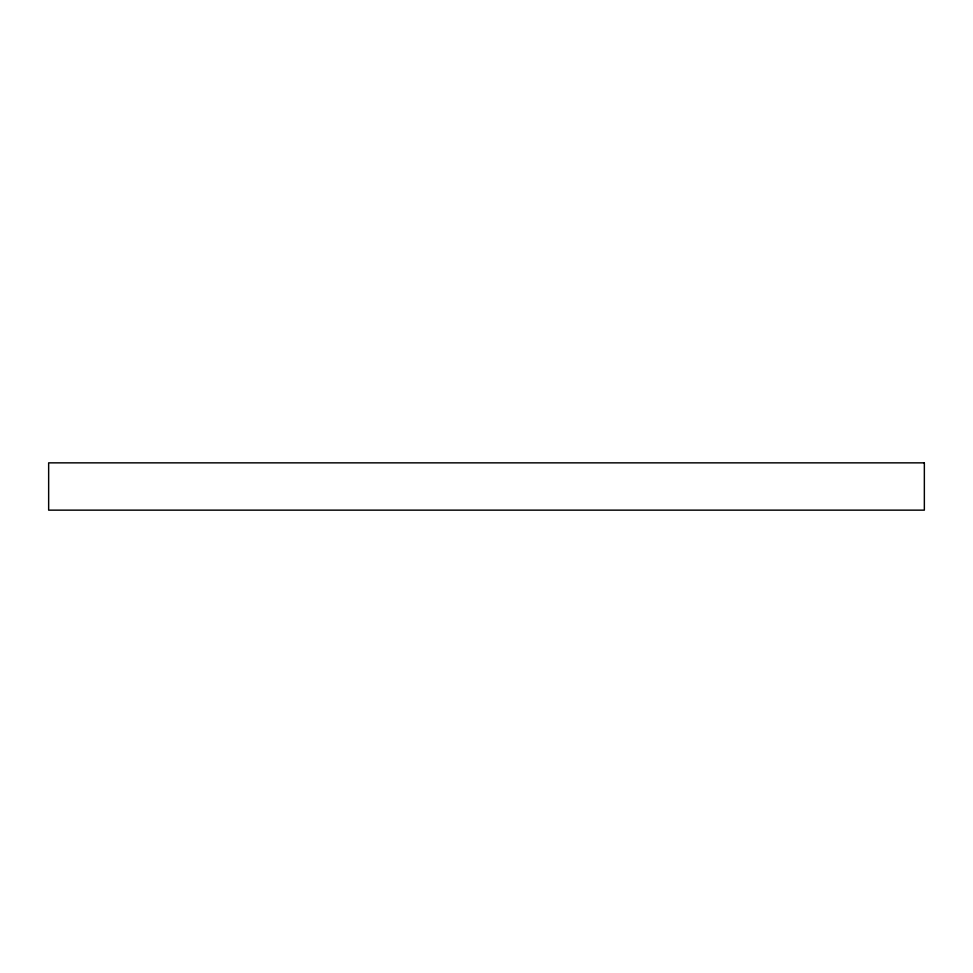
<?xml version="1.0" encoding="UTF-8"?>
<svg xmlns="http://www.w3.org/2000/svg" width="973" height="973" viewBox="0 0 973 973"><rect width="100%" height="100%" fill="white"/><g stroke="black" fill="none" stroke-linecap="round" stroke-linejoin="round"><path stroke-width="1.46" d="M924.35 462.856L48.65 462.856L48.65 510.144L924.35 510.144L924.35 462.856"/></g></svg>
